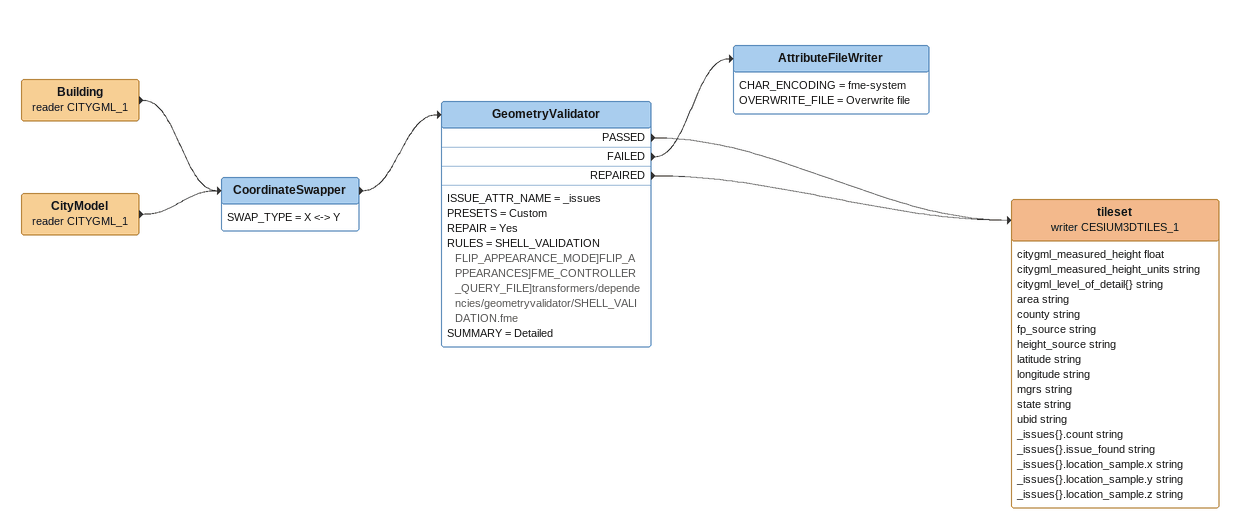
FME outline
CityModel (reader CITYGML_1)
    -> CoordinateSwapper
Building (reader CITYGML_1)
    -> CoordinateSwapper
CoordinateSwapper
    SWAP_TYPE = X <-> Y
    -> GeometryValidator
GeometryValidator
    ISSUE_ATTR_NAME = _issues
    PRESETS = Custom
    REPAIR = Yes
    RULES = SHELL_VALIDATION FLIP_APPEARANCE_MODE]FLIP_APPEARANCES]FME_CONTROLLER_QUERY_FILE]transformers/dependencies/geometryvalidator/SHELL_VALIDATION.fme
    SUMMARY = Detailed
    PASSED -> tileset (writer CESIUM3DTILES_1)
    FAILED -> AttributeFileWriter
    REPAIRED -> tileset (writer CESIUM3DTILES_1)
AttributeFileWriter
    CHAR_ENCODING = fme-system
    OVERWRITE_FILE = Overwrite file
tileset (writer CESIUM3DTILES_1)
    attributes: citygml_measured_height float, citygml_measured_height_units string, citygml_level_of_detail{} string, area string, county string, fp_source string, height_source string, latitude string, longitude string, mgrs string, state string, ubid string, _issues{}.count string, _issues{}.issue_found string, _issues{}.location_sample.x string, _issues{}.location_sample.y string, _issues{}.location_sample.z string
